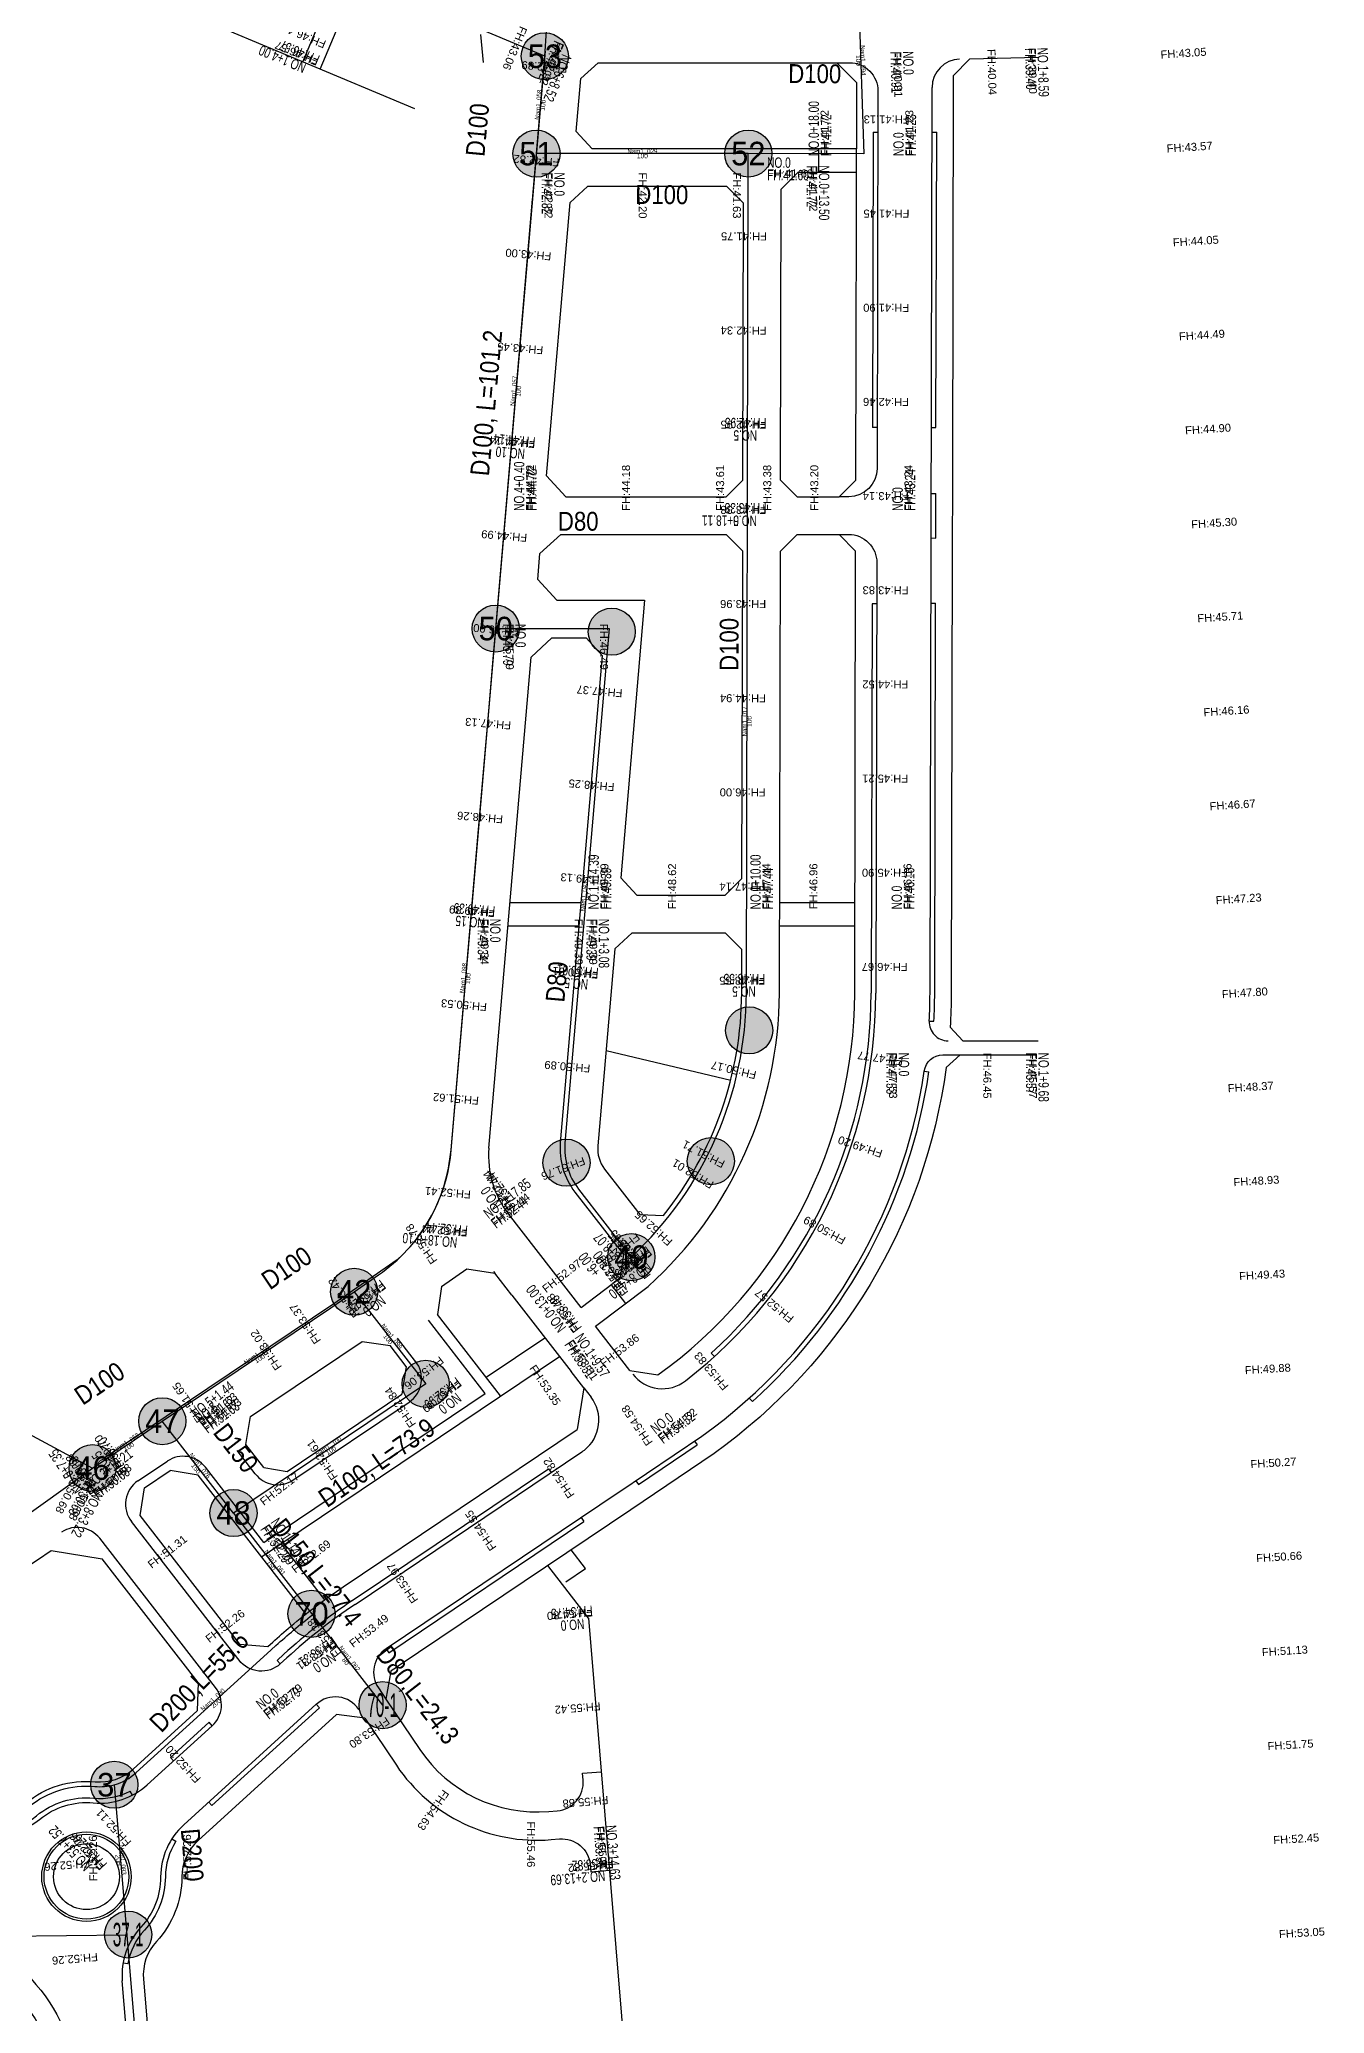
# Model space of a CAD drawing. Header units: millimetres. Extents: x 227572 to 269266, y 328772 to 443556.
# Drawn here: x 238224.8 to 238497.7, y 331862.6 to 332281.9 of the extents above; entities that cross this region are included whole.
import ezdxf
from ezdxf.enums import TextEntityAlignment as Align

# ---------------------------------------------------------------- set-up
doc = ezdxf.new("R2010")
doc.units = ezdxf.units.MM
for name, color, linetype in [('+++New_지구계(1안)', 1, 'Continuous'), ('0.보차도(중1류이상)', 5, 'Continuous'), ('0.보차도(중2류이하)', 4, 'Continuous'), ('0.식수대', 3, 'Continuous'), ('00_계획line', 7, 'Continuous'), ('L_diameter', 3, 'Continuous'), ('L_pipeline', 4, 'Continuous'), ('L_Pipes', 2, 'Continuous'), ('S-2.생활-1.격점-1.원', 250, 'Continuous'), ('S-2.생활-1.격점-2.번호', 1, 'Continuous'), ('S-2.생활-2.관로-2.제원', 7, 'Continuous'), ('도로체인계획고', 6, 'Continuous'), ('도로체인번호', 6, 'Continuous')]:
    doc.layers.add(name, color=color, linetype=linetype)
doc.layers.get('+++New_지구계(1안)').off()
doc.styles.add('HY울릉도M', font='HYWULM.TTF')
doc.styles.get("Standard").update_dxf_attribs({"font": 'arial.ttf'})

# ---------------------------------------------------------------- blocks, each defined once
blk = doc.blocks.new('남청주현도')
at = {"layer": '0.보차도(중1류이상)', "color": 8}
for p, q in [((238414.13, 332176.05), (238414.35, 332271.75)), ((238413.91, 332079.32), (238414.13, 332176.05))]:
    blk.add_line(p, q, dxfattribs=at)
at = {"layer": '0.보차도(중1류이상)', "color": 8, "ltscale": 0.3}
for p, q in [((238340.36, 331995.55), (238341.91, 331993.55)), ((238291.78, 331949.54), (238339.94, 331981.93)), ((238255.4, 331902.72), (238283.56, 331928.33)), ((238247.66, 331911.23), (238261.44, 331923.76)), ((238244.38, 331845.17), (238242.35, 331869.57))]:
    blk.add_line(p, q, dxfattribs=at)
at = {"layer": '0.보차도(중1류이상)', "color": 8, "ltscale": 0.5}
for points in [[(238394.12, 332277), (238396.85, 332277, -0.414893), (238402.85, 332270.98), (238402.66, 332190.79, -0.413553), (238396.66, 332184.81), (238394.62, 332184.81)], [(238394.59, 332176.81), (238396.62, 332176.81, -0.414861), (238402.62, 332170.79), (238402.41, 332079.35), (238402.41, 332079.35)], [(238350.76, 331998.46, 0.414225), (238361.99, 331997.04, 0.231091), (238402.41, 332079.35)]]:
    blk.add_lwpolyline(points, format="xyb", dxfattribs=at)
at = {"layer": '0.보차도(중1류이상)', "color": 8}
blk.add_lwpolyline([(238347.85, 331973.38), (238365.46, 331985.29, 0.203772), (238412.69, 332062.82, -0.372326), (238416.65, 332066.24), (238420.35, 332066.24)], format="xyb", dxfattribs=at)
at = {"layer": '0.보차도(중1류이상)', "color": 8, "ltscale": 0.3}
for points in [[(238347.86, 331973.39), (238298.38, 331940.12, 0.414214), (238296.74, 331931.79), (238298.33, 331929.43)], [(238291.78, 331949.54, 0.036536), (238277.33, 331938.22), (238275.91, 331936.92, -0.437246), (238267.14, 331937.68), (238264, 331941.73)], [(238215.42, 331900.49, 0.17046), (238224.76, 331903.89, -0.197203), (238236.19, 331907.39, 0.210558), (238247.66, 331911.23)], [(238255.4, 331902.72, 0.210558), (238250.49, 331891.66, -0.188323), (238246.3, 331881, 0.210558), (238242.35, 331869.57)], [(238166.73, 331881.93, -0.01249), (238169.93, 331881.89), (238199.02, 331880.76, -0.379075), (238232.55, 331848.69)]]:
    blk.add_lwpolyline(points, format="xyb", dxfattribs=at)
for radius in [9.5, 9, 7]:
    blk.add_circle((238234.74, 331891.71), radius, dxfattribs=at)
at = {"layer": '0.보차도(중1류이상)', "color": 8}
for centre, radius, start, end in [((238420.35, 332271.74), 6, 91.5052, 179.8672), ((238297.91, 332079.59), 116, 356.9663, 359.8685), ((238417.74, 332073.24), 4, 176.9663, 270)]:
    blk.add_arc(centre, radius, start, end, dxfattribs=at)
at = {"layer": '0.보차도(중1류이상)', "color": 8, "ltscale": 0.3}
for centre, radius, start, end in [((238335.59, 331988.65), 8, 307.8178, 37.8178), ((238334.36, 331990.23), 10, 303.9167, 307.8178), ((238257.41, 331928.2), 6, 312.2864, 37.8178), ((238287.6, 331923.89), 6, 33.9167, 132.2864)]:
    blk.add_arc(centre, radius, start, end, dxfattribs=at)
at = {"layer": '0.보차도(중2류이하)', "color": 8}
for p, q in [((238321.2, 332020.23), (238321.48, 332019.87)), ((238319.45, 331994.36), (238307.4, 332009.88)), ((238304.66, 332001.17), (238300.82, 332006.12)), ((238272.39, 331962.72), (238319.45, 331994.36)), ((238278.6, 331975.93), (238303.27, 331992.52)), ((238245.68, 331975.78), (238251.92, 331979.98)), ((238270.58, 331977.28), (238266.74, 331982.23)), ((238272.39, 331962.72), (238260, 331978.68))]:
    blk.add_line(p, q, dxfattribs=at)
at = {"layer": '0.보차도(중2류이하)', "color": 8, "ltscale": 0.5}
blk.add_line((238264, 331941.73), (238244.29, 331967.12), dxfattribs=at)
blk.add_lwpolyline([(238262.15, 331931.88), (238237.55, 331963.58, 0.394409), (238229.46, 331964.88)], format="xyb", dxfattribs=at)
at = {"layer": '0.보차도(중2류이하)', "color": 8}
for centre, start, end in [((238299.92, 331997.5), 303.9167, 37.8178), ((238255.26, 331975), 37.8178, 123.9167), ((238249.03, 331970.8), 123.9167, 217.8178), ((238275.32, 331980.96), 217.8178, 303.9167)]:
    blk.add_arc(centre, 6, start, end, dxfattribs=at)
at = {"layer": '0.식수대', "color": 8, "ltscale": 0.5}
for p, q in [((238401.83, 332262.27), (238402.83, 332262.26)), ((238414.33, 332262.24), (238415.33, 332262.24)), ((238415.18, 332199.48), (238415.33, 332262.24)), ((238402.69, 332199.51), (238401.69, 332199.51)), ((238414.18, 332199.48), (238415.18, 332199.48)), ((238414.15, 332185.48), (238415.15, 332185.48)), ((238415.13, 332176.04), (238415.15, 332185.48)), ((238414.13, 332176.05), (238415.13, 332176.04)), ((238414.1, 332162.23), (238415.1, 332162.23)), ((238414.91, 332079.32), (238415.1, 332162.23)), ((238413.75, 332073.45), (238414.75, 332073.4)), ((238412.69, 332062.82), (238413.68, 332062.67)), ((238375.52, 331993.38), (238376.19, 331992.64)), ((238363.89, 331984.23), (238364.48, 331983.42)), ((238332.85, 331978.36), (238333.41, 331977.53)), ((238351.44, 331975.81), (238351.99, 331974.98)), ((238339.82, 331967.99), (238340.38, 331967.16)), ((238298.93, 331939.29), (238340.38, 331967.16)), ((238298.38, 331940.12), (238298.93, 331939.29)), ((238275.91, 331936.92), (238275.24, 331937.66)), ((238283.56, 331928.33), (238284.23, 331927.59)), ((238261.44, 331923.76), (238260.77, 331924.5)), ((238253.25, 331916.31), (238252.57, 331917.05)), ((238260.72, 331907.56), (238261.39, 331906.82))]:
    blk.add_line(p, q, dxfattribs=at)
for points in [[(238401.83, 332262.27), (238401.68, 332199.51)], [(238402.6, 332162.07), (238401.6, 332162.08), (238401.41, 332079.35), (238401.41, 332079.35)], [(238351.99, 331974.98), (238364.48, 331983.42)], [(238291.2, 331950.36), (238332.85, 331978.36)], [(238261.39, 331906.82), (238284.23, 331927.59)], [(238252.57, 331917.05), (238260.77, 331924.5)], [(238244.49, 331909.02), (238244.02, 331909.9)], [(238252.9, 331899.77), (238253.74, 331899.23)], [(238242.53, 331873.43), (238243.52, 331873.26)]]:
    blk.add_lwpolyline(points, dxfattribs=at)
for points in [[(238368.11, 332002.18), (238367.44, 332002.92, 0.21102), (238401.41, 332079.35)], [(238376.19, 331992.64, 0.174937), (238413.68, 332062.67, 0.174937)], [(238291.22, 331950.37, 0.036536), (238276.66, 331938.95), (238275.24, 331937.66)], [(238215.41, 331901.49, 0.17046), (238224.12, 331904.66, -0.197203), (238236.28, 331908.39, 0.143798), (238244.02, 331909.9, 0.143798)], [(238253.74, 331899.23, 0.143798), (238251.49, 331891.66, -0.188323), (238247.03, 331880.32, 0.143798), (238243.52, 331873.26, 0.143798)]]:
    blk.add_lwpolyline(points, format="xyb", dxfattribs=at)
blk.add_arc((238297.91, 332079.59), 117, 356.9663, 359.8685, dxfattribs=at)
at = {"layer": '00_계획line', "color": 7}
for p, q in [((238318.43, 332283.02), (238319.02, 332277.05)), ((238338.75, 332262.36), (238339.72, 332273.62)), ((238339.72, 332273.62), (238343.4, 332277)), ((238343.4, 332277), (238394.12, 332277)), ((238394.12, 332277), (238398.35, 332272.75)), ((238398.16, 332188.34), (238398.35, 332272.75)), ((238398.32, 332258.68), (238342.13, 332258.68)), ((238390.31, 332253.68), (238390.32, 332258.66)), ((238398.32, 332253.68), (238385.84, 332253.68)), ((238370.76, 332250.68), (238341.14, 332250.68)), ((238382.16, 332188.35), (238382.3, 332250.15)), ((238324.51, 332189.91), (238329.49, 332247.98)), ((238332.48, 332189.23), (238337.46, 332247.3)), ((238374.16, 332188.34), (238374.29, 332247.14)), ((238336.53, 332184.81), (238332.48, 332189.23)), ((238370.62, 332184.81), (238374.16, 332188.34)), ((238385.69, 332184.81), (238382.16, 332188.35)), ((238394.62, 332184.81), (238398.16, 332188.34)), ((238336.53, 332184.81), (238370.62, 332184.81)), ((238385.66, 332176.81), (238394.59, 332176.81)), ((238394.59, 332176.81), (238398.12, 332173.27)), ((238330.59, 332167.23), (238331.06, 332172.75)), ((238335.48, 332176.81), (238331.06, 332172.75)), ((238335.48, 332176.81), (238370.59, 332176.81)), ((238374.13, 332173.27), (238370.59, 332176.81)), ((238373.97, 332103.69), (238374.13, 332173.27)), ((238381.91, 332079.4), (238382.13, 332173.28)), ((238382.13, 332173.28), (238385.66, 332176.81)), ((238334.65, 332162.81), (238353.29, 332162.81)), ((238333.6, 332154.81), (238340.88, 332154.81)), ((238320.23, 332046.45), (238329.18, 332150.75)), ((238373.91, 332079.42), (238373.93, 332088.62)), ((238420.9, 332069.24), (238436.91, 332069.24)), ((238420.39, 332066.24), (238436.57, 332066.24)), ((238339.8, 332012.58), (238324.36, 332032.48)), ((238310.18, 332017.07), (238315.55, 332020.79)), ((238315.55, 332020.79), (238321.48, 332019.87)), ((238325.11, 332015.2), (238321.48, 332019.87)), ((238269.55, 331989.43), (238293.32, 332005.41)), ((238319.63, 331997.79), (238332.11, 332006.18)), ((238350.18, 331999.21), (238342.86, 332008.63)), ((238271.9, 331959.68), (238335.18, 332002.22)), ((238340.36, 331995.55), (238337.7, 331998.98)), ((238277.35, 331977.8), (238301.7, 331994.17)), ((238340.36, 331995.55), (238338.93, 331986.67)), ((238268.6, 331983.5), (238269.55, 331989.43)), ((238272.41, 331978.59), (238268.6, 331983.5)), ((238247.09, 331974.33), (238252.52, 331977.97)), ((238258.44, 331977.02), (238252.52, 331977.97)), ((238281.35, 331947.51), (238258.44, 331977.02)), ((238272.41, 331978.59), (238277.35, 331977.8)), ((238246.14, 331968.4), (238247.09, 331974.33)), ((238267.31, 331941.13), (238246.14, 331968.4)), ((238227.22, 331960.96), (238238.08, 331959.22)), ((238258.46, 331932.96), (238238.08, 331959.22)), ((238285.34, 331950.53), (238276.06, 331962.47)), ((238341.39, 331946.59), (238332.7, 331957.78))]:
    blk.add_line(p, q, dxfattribs=at)
for points in [[(238280.69, 332277.16), (238288.43, 332295.6)], [(238284.38, 332275.61), (238292.11, 332294.06)], [(238422.35, 332277.79), (238436.89, 332278.17)], [(238338.75, 332262.36), (238342.13, 332258.68)], [(238382.3, 332250.15), (238385.84, 332253.68)], [(238337.46, 332247.3), (238341.14, 332250.68)], [(238370.76, 332250.68), (238374.29, 332247.14)], [(238385.69, 332184.81), (238394.62, 332184.81)], [(238397.91, 332079.36), (238398.12, 332173.27)], [(238330.59, 332167.23), (238334.65, 332162.81)], [(238353.29, 332162.81), (238348.24, 332103.84)], [(238329.18, 332150.75), (238333.6, 332154.81)], [(238340.88, 332154.81), (238344.26, 332151.12)], [(238348.24, 332103.84), (238351.62, 332100.16)], [(238370.42, 332100.16), (238373.97, 332103.69)], [(238324.71, 332098.66), (238339.76, 332098.66)], [(238351.62, 332100.16), (238370.42, 332100.16)], [(238381.95, 332098.66), (238397.95, 332098.66)], [(238324.28, 332093.66), (238339.33, 332093.66)], [(238381.94, 332093.66), (238397.94, 332093.66)], [(238346.94, 332088.78), (238350.63, 332092.16)], [(238350.63, 332092.16), (238370.4, 332092.16)], [(238370.4, 332092.16), (238373.93, 332088.62)], [(238345.09, 332067.21), (238371.57, 332060.87)], [(238352.31, 332032.34), (238357.31, 332032.18)], [(238348.78, 332023.84), (238348.12, 332018.89)], [(238339.8, 332012.58), (238348.12, 332018.89)], [(238310.18, 332017.07), (238309.27, 332011.14)], [(238325.11, 332015.2), (238337.7, 331998.98)], [(238342.86, 332008.63), (238354.03, 332017.08)], [(238346.18, 332017.41), (238349.24, 332013.46)], [(238322.7, 331993.83), (238309.27, 332011.14)], [(238293.31, 332005.41), (238299.24, 332004.5)], [(238302.65, 332000.1), (238299.24, 332004.5)], [(238302.65, 332000.1), (238301.7, 331994.17)], [(238350.18, 331999.21), (238356.1, 331998.27)], [(238336.55, 331954.34), (238340.77, 331957.18), (238337.69, 331961.13)], [(238267.31, 331941.13), (238273.29, 331940.62)], [(238258.46, 331932.96), (238258.27, 331926.96)], [(238258.27, 331926.96), (238244.63, 331914.56)], [(238340.11, 331913.68), (238344.09, 331914.01)], [(238341.84, 331892.75), (238345.83, 331893.09)]]:
    blk.add_lwpolyline(points, dxfattribs=at)
for points in [[(238304.47, 332267.18), (238256.48, 332287.32, 0.099635), (238245.65, 332289.5), (238234.61, 332289.5)], [(238332.19, 332279.42), (238332.19, 332279.42), (238312.16, 332046.05, -0.18669), (238300.76, 332022.72), (238287.08, 332013.26), (238238.51, 331980.61), (238237.93, 331980.97)], [(238422.35, 332277.79), (238418.86, 332274.21), (238418.66, 332188.29), (238418.62, 332173.22), (238418.41, 332079.31, -0.014814), (238418.18, 332072.18), (238420.9, 332069.24)], [(238356.1, 331998.27, 0.24138), (238397.91, 332079.36), (238398.12, 332173.27)], [(238344.26, 332151.12), (238335.38, 332047.6, 0.188596), (238338.48, 332037.12), (238348.78, 332023.84)], [(238346.94, 332088.78), (238343.35, 332046.91, 0.188596), (238344.8, 332042.02), (238352.31, 332032.34)], [(238420.35, 332066.24), (238417.34, 332063.59, -0.207001), (238368.03, 331981.6), (238350.37, 331969.66), (238300.7, 331936.26), (238300.7, 331936.26, 0.003704), (238299.36, 331935.34), (238298.33, 331929.43)], [(238273.29, 331940.62), (238274.31, 331941.54, -0.009634), (238278.08, 331944.85, -0.026893), (238289.27, 331953.27), (238338.93, 331986.67)], [(238147.14, 331964.97), (238201.96, 331954.46, 0.197835), (238224.35, 331959.03), (238227.22, 331960.96)], [(238341.39, 331946.59), (238354.22, 331792.05, -0.103459), (238351.71, 331771.73), (238350.54, 331768.31, 0.103459), (238347.92, 331747.18), (238350.97, 331710.41, 0.285738), (238361.69, 331695.99), (238422.62, 331672.04, -0.210163), (238452.36, 331641.76), (238461.27, 331605.09), (238469.78, 331537.48)], [(238298.33, 331929.43), (238305.54, 331918.72, 0.271844), (238332.92, 331905.56), (238334.75, 331905.71, 0.414214), (238340.23, 331912.19), (238340.11, 331913.68)], [(238293.83, 331925.38), (238287.88, 331926.18), (238258.43, 331899.39, 0.210558), (238254.99, 331891.65, -0.188323), (238249.6, 331877.94, 0.210558), (238246.84, 331869.94), (238248.88, 331845.36)], [(238293.83, 331925.38), (238300.56, 331915.37, 0.271844), (238333.41, 331899.58), (238335.24, 331899.73, -0.414214), (238341.72, 331894.25), (238341.84, 331892.75)], [(238215.37, 331904.99, 0.17046), (238221.9, 331907.37, -0.197203), (238236.6, 331911.87, 0.210558), (238244.63, 331914.56, 0.210558)], [(238166.78, 331877.43, -0.01249), (238169.75, 331877.39), (238198.84, 331876.27, -0.379075), (238228.06, 331848.32)]]:
    blk.add_lwpolyline(points, format="xyb", dxfattribs=at)
for centre, radius, start, end in [((238297.91, 332079.59), 84, 311.9164, 359.8685), ((238297.91, 332079.59), 76, 321.4047, 359.8685), ((238340.15, 332044.74), 20, 175.0965, 217.8178)]:
    blk.add_arc(centre, radius, start, end, dxfattribs=at)
blk = doc.blocks.new('격점-생활')
at = {"layer": 'S-2.생활-1.격점-1.원'}
h = blk.add_hatch(color=250, dxfattribs=at)
h.dxf.hatch_style = 1
edge = h.paths.add_edge_path()
edge.add_arc((237637.68, 330904.87), 9, 0, 360)
blk.add_circle((237637.68, 330904.87), 9, dxfattribs=at)

msp = doc.modelspace()

# ---------------------------------------------------------------- linework, layer by layer
at = {"layer": 'L_pipeline'}
for points in [[(238332.1, 332278.37), (238333.19, 332294.6), (238333.19, 332304.32)], [(238380.76, 332304.32), (238398.31, 332304.32), (238398.81, 332289.35), (238399.85, 332257.64), (238375.32, 332257.7)], [(238332.1, 332278.37), (238295.16, 332293.87)], [(238330.32, 332257.69), (238332.1, 332278.37)], [(238321.67, 332156.81), (238330.32, 332257.69)], [(238375.32, 332257.7), (238330.32, 332257.69)], [(238250.84, 331988.45), (238259.2, 331994.07), (238286.64, 332012.52), (238291.61, 332015.95)], [(238291.61, 332015.95), (238306.79, 331996.39)], [(238306.79, 331996.39), (238265.98, 331968.95)], [(238236.03, 331978.49), (238250.84, 331988.45)], [(238265.98, 331968.95), (238250.84, 331988.45)], [(238265.98, 331968.95), (238282.75, 331947.34)], [(238282.75, 331947.34), (238297.65, 331928.15)], [(238240.65, 331911.24), (238243.3, 331879.3)], [(238243.3, 331879.3), (238255.63, 331730.86)]]:
    msp.add_lwpolyline(points, dxfattribs=at)
for points in [[(238350.46, 332023.31, 0.207236), (238374.91, 332079.42), (238375.32, 332257.7)], [(238291.61, 332015.95), (238296.77, 332019.52, 0.112921), (238307.61, 332031.36, 0.108076), (238312.17, 332046.06), (238317.86, 332112.47), (238318.99, 332125.54), (238320.17, 332139.35), (238321.04, 332149.53), (238321.67, 332156.81)], [(238321.67, 332156.81), (238345.76, 332156.81), (238336.38, 332047.52, 0.188596), (238339.27, 332037.74), (238350.46, 332023.31)], [(238089.16, 332033.94), (238140.88, 332024.36, -0.077778), (238169.47, 332014.3), (238236.03, 331978.49)], [(238135.83, 331976.3), (238203.66, 331963.3, 0.197835), (238219.33, 331966.5), (238236.03, 331978.49)], [(238240.65, 331911.24, 0.11736), (238245.31, 331913.82), (238258.94, 331926.22), (238273.96, 331939.88), (238274.98, 331940.8, -0.009634), (238278.73, 331944.08, -0.010011), (238282.75, 331947.34)], [(238065.45, 331910.45, 0.046475), (238153.27, 331903.28), (238193.36, 331903.74), (238215.41, 331903.99), (238215.38, 331903.99, 0.17046), (238222.54, 331906.59, -0.197203), (238236.51, 331910.87, 0.090951), (238240.65, 331911.24, 0.090951)], [(238243.3, 331879.3), (238153.56, 331878.28, -0.044153), (238065.68, 331885.05)]]:
    msp.add_lwpolyline(points, format="xyb", dxfattribs=at)

# ---------------------------------------------------------------- block references
at = {"layer": '+++New_지구계(1안)'}
msp.add_blockref('남청주현도', (0, 0), dxfattribs=at)
at = {"layer": 'S-2.생활-1.격점-1.원', "xscale": 0.5555555555620231, "yscale": 0.5555555555620231, "zscale": 0.5555555555620231}
for p in [(106311.16, 148442.33), (106309.39, 148421.65), (106354.39, 148421.66), (106300.73, 148320.77), (106325.38, 148320.1), (106354.56, 148235.43), (106315.76, 148207.32), (106346.43, 148207.65), (106329.54, 148187.26), (106270.67, 148179.91), (106285.86, 148160.35), (106229.91, 148152.41), (106215.1, 148142.45), (106245.04, 148132.91), (106261.6, 148111.5), (106276.71, 148092.11), (106219.71, 148075.2), (106222.66, 148043.37, -105.48)]:
    msp.add_blockref('격점-생활', p, dxfattribs=at)

# ---------------------------------------------------------------- texts
at = {"layer": 'L_diameter', "width": 0.8}
for s, rotation, p in [('100', 271.8684, (238399.2, 332277.49)), ('100', 85.0965, (238331.21, 332268.03)), ('100', 0.0175, (238352.82, 332257.69)), ('100', 85.0965, (238326, 332207.25)), ('100', 89.8685, (238375.04, 332137.09)), ('80', 85.0965, (238340.87, 332099.87)), ('100', 85.0965, (238315.29, 332082.52)), ('100', 307.8178, (238299.2, 332006.17)), ('100', 33.9167, (238271.25, 332002.17)), ('100', 33.9167, (238243.44, 331983.47)), ('100', 33.9167, (238286.39, 331982.67)), ('150', 307.8178, (238258.41, 331978.7)), ('150', 307.8178, (238274.37, 331958.14)), ('80', 307.8178, (238290.2, 331937.74)), ('200', 42.2864, (238261.91, 331928.92)), ('200', 274.7488, (238241.97, 331895.27))]:
    msp.add_text(s, height=1, rotation=rotation, dxfattribs=at).set_placement(p, align=Align.TOP_CENTER)
at = {"layer": 'L_Pipes', "width": 0.75}
for s, rotation, p in [('Nam1_094', 271.8684, (238399.2, 332277.49)), ('Nam1_058', 85.0965, (238331.21, 332268.03)), ('Nam1_029', 0.0175, (238352.82, 332257.69)), ('Nam1_057', 85.0965, (238326, 332207.25)), ('Nam1_017', 89.8685, (238375.04, 332137.09)), ('Nam1_043', 85.0965, (238340.87, 332099.87)), ('Nam1_098', 85.0965, (238315.29, 332082.52)), ('Nam1_099', 307.8178, (238299.2, 332006.17)), ('Nam1_097', 33.9167, (238271.25, 332002.17)), ('Nam1_056', 33.9167, (238243.44, 331983.47)), ('Nam1_100', 33.9167, (238286.39, 331982.67)), ('Nam1_076', 307.8178, (238258.41, 331978.7)), ('Nam1_061', 307.8178, (238274.37, 331958.14)), ('Nam1_062', 307.8178, (238290.2, 331937.74)), ('Nam1_080', 42.2864, (238261.91, 331928.92)), ('Nam1_083', 274.7488, (238241.97, 331895.27))]:
    msp.add_text(s, height=1, rotation=rotation, dxfattribs=at).set_placement(p, align=Align.CENTER)
at = {"layer": 'S-2.생활-1.격점-2.번호', "color": 7, "true_color": 0xffffff, "style": 'HY울릉도M'}
for s, p in [('53', (238332.1, 332278.37)), ('51', (238330.32, 332257.69)), ('52', (238375.32, 332257.7)), ('50', (238321.67, 332156.81)), ('49', (238350.47, 332023.3)), ('42', (238291.61, 332015.95)), ('47', (238250.84, 331988.45)), ('46', (238236.03, 331978.49)), ('48', (238265.98, 331968.95)), ('70', (238282.54, 331947.55)), ('37', (238240.65, 331911.24))]:
    msp.add_text(s, height=5, dxfattribs=at).set_placement(p, align=Align.MIDDLE_CENTER)
at = {"layer": 'S-2.생활-1.격점-2.번호', "color": 7, "true_color": 0xffffff, "style": 'HY울릉도M', "width": 0.5}
for s, p in [('70-1', (238297.65, 331928.15)), ('37-1', (238243.59, 331879.41, -105.48))]:
    msp.add_text(s, height=5, dxfattribs=at).set_placement(p, align=Align.MIDDLE_CENTER)
at = {"layer": 'S-2.생활-2.관로-2.제원', "color": 7, "style": 'HY울릉도M', "width": 0.9}
for s, rotation, p in [('D100', 359.617, (238389.42, 332272.66, 69)), ('D100', 84.7135, (238319.77, 332262.55, 69)), ('D100', 359.617, (238356.93, 332246.98, 69)), ('D100, L=101.2', 84.7135, (238321.64, 332204.54, 69)), ('D100', 89.8685, (238373.24, 332153.44, 69)), ('D80', 85.0965, (238336.6, 332081.62, 69)), ('D100', 34.0086, (238278.36, 332019.36, 13.23)), ('D100', 33.9167, (238238.61, 331994.84, 69)), ('D150', 307.8178, (238264.9, 331981.55, 69)), ('D100, L=73.9', 34.5683, (238297.51, 331978.02, 69)), ('D150,L=27.4', 307.7373, (238282.03, 331955.11, 69)), ('D200,L=55.6', 45.7874, (238260.06, 331931.81, 69)), ('D80,L=24.3', 307.7373, (238303.55, 331929.12, 69)), ('D200', 274.7488, (238255.23, 331896.15))]:
    msp.add_text(s, height=4, rotation=rotation, dxfattribs=at).set_placement(p, align=Align.CENTER)
msp.add_text('D80', height=4, dxfattribs=at).set_placement((238339.19, 332177.6, 69), align=Align.CENTER)
at = {"layer": '도로체인계획고'}
for s, rotation, p in [('FH:46.41', 157.2405, (238285.79, 332281.57)), ('FH:43.06', 247.2399, (238326.84, 332284.91)), ('FH:46.57', 157.2405, (238284.24, 332277.88)), ('FH:42.92', 247.2399, (238334.69, 332281.62)), ('FH:40.91', 271.5052, (238406.1, 332279.37)), ('FH:40.04', 271.5052, (238426.1, 332279.89)), ('FH:39.40', 271.5052, (238434.68, 332280.12)), ('FH:43.05', 3.7347, (238462.93, 332277.86)), ('FH:42.89', 175.0965, (238336.96, 332276.54)), ('FH:41.72', 90, (238392.36, 332257.18)), ('FH:41.13', 179.8672, (238409.59, 332265.78)), ('FH:41.23', 90, (238410.36, 332257.18)), ('FH:42.82', 175.0965, (238335.25, 332256.62)), ('FH:43.57', 3.7347, (238464.23, 332257.91)), ('FH:42.82', 270, (238332.04, 332253.68)), ('FH:42.20', 270, (238352.04, 332253.68)), ('FH:41.63', 270, (238372.04, 332253.68)), ('FH:41.60', 359.8685, (238379.31, 332252.64)), ('FH:41.72', 270, (238388.28, 332255.18)), ('FH:41.45', 179.8672, (238409.54, 332245.78)), ('FH:41.75', 179.8685, (238379.28, 332240.95)), ('FH:44.05', 3.7347, (238465.54, 332237.95)), ('FH:43.00', 175.0965, (238333.54, 332236.69)), ('FH:41.90', 179.8672, (238409.49, 332225.78)), ('FH:42.34', 179.8685, (238379.23, 332220.95)), ('FH:44.49', 3.7347, (238466.84, 332217.99)), ('FH:43.45', 175.0965, (238331.83, 332216.76)), ('FH:42.46', 179.8672, (238409.45, 332205.78)), ('FH:42.95', 179.8685, (238379.19, 332200.95)), ('FH:44.90', 3.7347, (238468.14, 332198.03)), ('FH:44.14', 175.0965, (238330.12, 332196.84)), ('FH:44.72', 89.9978, (238329.78, 332181.81)), ('FH:44.72', 89.9978, (238330.18, 332181.81)), ('FH:44.18', 89.9978, (238350.18, 332181.81)), ('FH:43.61', 89.9978, (238370.18, 332181.81)), ('FH:43.38', 90, (238380.18, 332181.81)), ('FH:43.20', 89.9978, (238390.18, 332181.81)), ('FH:43.24', 89.9978, (238410.18, 332181.81)), ('FH:43.14', 179.8685, (238409.4, 332185.78)), ('FH:43.38', 179.8685, (238379.15, 332182.85)), ('FH:43.38', 179.8685, (238379.15, 332182.85)), ('FH:44.99', 175.0965, (238328.41, 332176.91)), ('FH:45.30', 3.7347, (238469.44, 332178.08)), ('FH:43.83', 179.8697, (238409.36, 332165.78)), ('FH:43.96', 179.8685, (238379.1, 332162.85)), ('FH:45.71', 3.7347, (238470.75, 332158.12)), ('FH:46.00', 175.0965, (238326.7, 332156.98)), ('FH:45.79', 270.0035, (238323.81, 332157.81)), ('FH:46.49', 270.0035, (238343.81, 332157.81)), ('FH:47.37', 175.0965, (238348.66, 332143.9)), ('FH:44.52', 179.8697, (238409.31, 332145.78)), ('FH:44.94', 179.8685, (238379.06, 332142.85)), ('FH:46.16', 3.7347, (238472.05, 332138.16)), ('FH:47.13', 175.0965, (238324.99, 332137.05)), ('FH:48.25', 175.0965, (238346.95, 332123.97)), ('FH:46.00', 179.8685, (238379.01, 332122.85)), ('FH:45.21', 179.8697, (238409.27, 332125.78)), ('FH:46.67', 3.7347, (238473.35, 332118.2)), ('FH:48.26', 175.0965, (238323.28, 332117.13)), ('FH:49.39', 90, (238345.6, 332097.16)), ('FH:48.62', 90, (238359.99, 332097.16)), ('FH:47.44', 90, (238379.99, 332097.16)), ('FH:47.44', 90, (238379.99, 332097.16)), ('FH:46.96', 90, (238389.99, 332097.16)), ('FH:45.90', 179.8697, (238409.22, 332105.78)), ('FH:46.16', 90, (238409.99, 332097.16)), ('FH:49.13', 175.0965, (238345.24, 332104.05)), ('FH:47.14', 179.8685, (238378.96, 332102.85)), ('FH:49.39', 175.0965, (238321.57, 332097.2)), ('FH:47.23', 3.7347, (238474.65, 332098.25)), ('FH:49.34', 270, (238318.44, 332095.16)), ('FH:49.39', 270, (238338.44, 332095.16)), ('FH:49.39', 270, (238341.52, 332095.16)), ('FH:50.01', 175.0965, (238343.53, 332084.12)), ('FH:46.67', 179.8697, (238409.17, 332085.78)), ('FH:48.55', 179.8685, (238378.92, 332082.85)), ('FH:47.80', 3.7347, (238475.96, 332078.29)), ('FH:50.53', 175.0965, (238319.86, 332077.27)), ('FH:50.89', 175.0965, (238341.82, 332064.19)), ('FH:50.17', 166.548, (238377.16, 332062.73)), ('FH:47.77', 171.7654, (238408.31, 332065.68)), ('FH:47.53', 270, (238405.23, 332066.74)), ('FH:46.45', 270, (238425.23, 332066.74)), ('FH:45.57', 270, (238434.91, 332066.74)), ('FH:48.37', 3.4637, (238477.2, 332058.32)), ('FH:51.62', 175.0965, (238318.15, 332057.35)), ('FH:51.71', 152.2241, (238370.53, 332043.65)), ('FH:49.20', 161.3716, (238403.98, 332045.99)), ('FH:51.76', 200.8933, (238340.26, 332044.65)), ('FH:52.01', 148.6431, (238368.14, 332039.18)), ('FH:52.44', 124.6527, (238325.8, 332033.95)), ('FH:48.93', 3.4637, (238478.41, 332038.36)), ('FH:52.41', 175.0965, (238316.44, 332037.42)), ('FH:52.44', 37.8178, (238321.43, 332029.73)), ('FH:52.78', 124.6527, (238309.35, 332022.57)), ('FH:52.44', 175.0965, (238315.75, 332029.35)), ('FH:52.65', 137.9001, (238359.38, 332026.8)), ('FH:50.89', 150.9778, (238396.18, 332027.4)), ('FH:52.64', 217.8178, (238351.45, 332028.56)), ('FH:52.65', 132.1217, (238353.75, 332020.88)), ('FH:52.65', 127.1359, (238354.72, 332019.49)), ('FH:52.97', 37.8178, (238332.37, 332015.63)), ('FH:52.80', 127.1359, (238349.94, 332015.87)), ('FH:52.80', 127.1359, (238349.94, 332015.87)), ('FH:52.65', 217.8178, (238354.02, 332025.25)), ('FH:53.42', 124.6527, (238292.89, 332011.2)), ('FH:53.22', 217.8178, (238297.5, 332018.15)), ('FH:49.43', 3.4637, (238479.62, 332018.4)), ('FH:53.48', 127.1359, (238339.58, 332008.02)), ('FH:52.57', 140.584, (238385.15, 332010.53)), ('FH:53.37', 123.9167, (238284.61, 332005.58)), ('FH:53.02', 123.9167, (238276.31, 332000)), ('FH:53.51', 303.9167, (238336.67, 332005.03)), ('FH:53.86', 37.8178, (238344.63, 331999.83)), ('FH:53.06', 217.8178, (238309.77, 332002.35)), ('FH:53.83', 130.1902, (238371.26, 331995.92)), ('FH:49.88', 3.4637, (238480.83, 331998.43)), ('FH:51.65', 123.9167, (238259.72, 331988.84)), ('FH:52.99', 217.8178, (238313.56, 331997.45)), ('FH:53.35', 303.9167, (238328.73, 331999.69)), ('FH:51.63', 37.8178, (238259.27, 331987.37)), ('FH:51.63', 37.8178, (238260.15, 331986.23)), ('FH:52.84', 123.9167, (238304.82, 331987.83)), ('FH:54.58', 123.9167, (238355.1, 331983.98)), ('FH:54.52', 37.8178, (238356.9, 331984.03)), ('FH:50.70', 123.9167, (238243.12, 331977.68)), ('FH:52.61', 123.9167, (238288.22, 331976.67)), ('FH:50.68', 123.9167, (238237.02, 331973.58)), ('FH:50.68', 123.9167, (238237.02, 331973.58)), ('FH:54.82', 123.9167, (238338.5, 331972.82)), ('FH:50.27', 3.4637, (238482.03, 331978.47)), ('FH:50.68', 241.7166, (238232.66, 331978.02)), ('FH:50.68', 241.7166, (238235.5, 331976.5)), ('FH:50.68', 37.8178, (238236.81, 331972.27)), ('FH:52.17', 37.8178, (238272.42, 331970.43)), ('FH:54.55', 123.9167, (238321.91, 331961.66)), ('FH:51.31', 37.8178, (238248.59, 331957.09)), ('FH:52.29', 303.9167, (238272.07, 331965.81)), ('FH:52.69', 37.8178, (238279.12, 331956.08)), ('FH:50.66', 3.4637, (238483.24, 331958.51)), ('FH:53.97', 123.9167, (238305.31, 331950.51)), ('FH:52.26', 37.8178, (238260.85, 331941.29)), ('FH:53.38', 128.8209, (238288.93, 331939.18)), ('FH:53.49', 37.8178, (238291.39, 331940.28)), ('FH:54.80', 184.7488, (238342.21, 331948.71)), ('FH:53.31', 213.9167, (238287.25, 331942.33)), ('FH:51.13', 3.4637, (238484.45, 331938.54)), ('FH:52.79', 37.8178, (238273.12, 331925.5)), ('FH:53.80', 213.9167, (238298.41, 331925.73)), ('FH:55.42', 184.7488, (238343.87, 331928.78)), ('FH:52.20', 132.2864, (238259.16, 331912.56)), ('FH:51.75', 3.4637, (238485.66, 331918.58)), ('FH:54.63', 235.1745, (238310.48, 331910.35)), ('FH:55.88', 184.7488, (238345.53, 331908.85)), ('FH:52.11', 132.2864, (238244.37, 331899.11)), ('FH:52.26', 132.2864, (238238.8, 331894.05)), ('FH:52.26', 90.653, (238237.05, 331890.73)), ('FH:52.26', 90.653, (238257.05, 331890.96)), ('FH:55.46', 269.8992, (238328.34, 331903.46)), ('FH:55.90', 274.7488, (238343.01, 331902.38)), ('FH:52.45', 3.4637, (238486.87, 331898.62)), ('FH:52.26', 184.7488, (238235.44, 331895.43)), ('FH:55.82', 184.7488, (238346.66, 331895.2)), ('FH:53.05', 3.4637, (238488.08, 331878.65)), ('FH:52.26', 184.7488, (238237.09, 331875.5))]:
    msp.add_text(s, height=1.7, rotation=rotation, dxfattribs=at).set_placement(p)
at = {"layer": '도로체인계획고', "color": 250, "width": 0.7}
for s, rotation, p in [('FH:42.92', 247.2399, (238334.14, 332281.85)), ('FH:46.57', 157.2405, (238284.48, 332278.44)), ('FH:40.91', 271.5052, (238405.5, 332279.35)), ('FH:39.40', 271.5052, (238434.08, 332280.1)), ('FH:41.72', 90, (238392.96, 332257.18)), ('FH:41.23', 90, (238410.96, 332257.18)), ('FH:42.82', 270, (238331.44, 332253.68)), ('FH:41.60', 359.8685, (238379.31, 332252.04)), ('FH:41.72', 270, (238387.68, 332255.18)), ('FH:44.14', 175.0965, (238330.17, 332197.43)), ('FH:42.95', 179.8685, (238379.19, 332201.55)), ('FH:44.72', 89.9978, (238330.38, 332181.81)), ('FH:43.24', 89.9978, (238410.78, 332181.81)), ('FH:43.38', 179.8685, (238379.15, 332183.45)), ('FH:43.38', 179.8685, (238379.15, 332183.45)), ('FH:45.79', 270.0035, (238323.21, 332157.81)), ('FH:49.39', 90, (238346.2, 332097.16)), ('FH:47.44', 90, (238380.59, 332097.16)), ('FH:47.44', 90, (238380.59, 332097.16)), ('FH:46.16', 90, (238410.59, 332097.16)), ('FH:49.39', 175.0965, (238321.62, 332097.8)), ('FH:49.34', 270, (238317.84, 332095.16)), ('FH:49.39', 270, (238340.92, 332095.16)), ('FH:50.01', 175.0965, (238343.58, 332084.72)), ('FH:48.55', 179.8685, (238378.92, 332083.45)), ('FH:47.53', 270, (238404.63, 332066.74)), ('FH:45.57', 270, (238434.31, 332066.74)), ('FH:52.44', 124.6527, (238326.29, 332034.29)), ('FH:52.44', 37.8178, (238321.79, 332029.26)), ('FH:52.44', 175.0965, (238315.8, 332029.95)), ('FH:52.65', 132.1217, (238352.89, 332022.76)), ('FH:52.80', 127.1359, (238349.21, 332017.83)), ('FH:52.65', 217.8178, (238353.65, 332025.72)), ('FH:53.22', 217.8178, (238297.13, 332018.62)), ('FH:53.48', 127.1359, (238340.05, 332008.39)), ('FH:53.51', 303.9167, (238336.17, 332004.7)), ('FH:52.99', 217.8178, (238313.2, 331997.93)), ('FH:51.63', 37.8178, (238259.64, 331986.9)), ('FH:51.63', 37.8178, (238260.52, 331985.76)), ('FH:54.52', 37.8178, (238357.27, 331983.55)), ('FH:50.70', 123.9167, (238243.62, 331978.01)), ('FH:50.68', 123.9167, (238237.52, 331973.91)), ('FH:50.68', 123.9167, (238237.52, 331973.91)), ('FH:50.68', 241.7166, (238234.97, 331976.78)), ('FH:50.68', 37.8178, (238237.18, 331971.8)), ('FH:52.29', 303.9167, (238271.57, 331965.48)), ('FH:54.75', 184.7488, (238342.16, 331949.31)), ('FH:53.31', 213.9167, (238286.92, 331942.83)), ('FH:52.79', 37.8178, (238273.48, 331925.02)), ('FH:52.26', 132.2864, (238239.25, 331894.45)), ('FH:55.90', 274.7488, (238342.41, 331902.33)), ('FH:55.90', 274.7488, (238342.41, 331902.33)), ('FH:55.82', 184.7488, (238346.61, 331895.8))]:
    msp.add_text(s, height=2.2, rotation=rotation, dxfattribs=at).set_placement(p)
at = {"layer": '도로체인번호', "color": 250, "width": 0.7}
for s, rotation, p in [('NO.1+4.00', 157.2405, (238281.61, 332276.77)), ('NO.6+8.52', 247.2399, (238335.8, 332278.98)), ('NO.0', 271.5052, (238408.14, 332279.42)), ('NO.1+8.59', 271.5052, (238436.72, 332280.17)), ('NO.0+18.00', 90, (238390.32, 332257.18)), ('NO.0', 90, (238408.32, 332257.18)), ('NO.0', 359.8685, (238379.31, 332254.68)), ('NO.0', 270, (238334.08, 332253.68)), ('NO.0+13.50', 270, (238390.32, 332255.18)), ('NO.5', 179.8685, (238377.18, 332198.92)), ('NO.10', 175.0965, (238327.95, 332194.97)), ('NO.4+0.40', 89.9978, (238327.74, 332181.81)), ('NO.0', 89.9978, (238408.14, 332181.81)), ('NO.5+18.11', 179.8685, (238377.14, 332180.81)), ('NO.0', 179.8685, (238377.14, 332180.81)), ('NO.0', 270.0035, (238325.85, 332157.81)), ('NO.1+14.39', 90, (238343.56, 332097.16)), ('NO.1+10.00', 90, (238377.95, 332097.16)), ('NO.0', 90, (238377.95, 332097.16)), ('NO.0', 90, (238407.95, 332097.16)), ('NO.15', 175.0965, (238319.4, 332095.34)), ('NO.0', 270, (238320.48, 332095.16)), ('NO.1+3.08', 270, (238343.56, 332095.16)), ('NO.5', 175.0965, (238341.37, 332082.26)), ('NO.5', 179.8685, (238376.91, 332080.81)), ('NO.0', 270, (238407.27, 332066.74)), ('NO.1+9.68', 270, (238436.95, 332066.74)), ('NO.2+17.85', 37.8178, (238320.17, 332031.34)), ('NO.0', 124.6527, (238322.98, 332034.43)), ('NO.18+8.10', 175.0965, (238313.58, 332027.49)), ('NO.8+8.07', 132.1217, (238350.9, 332020.99)), ('NO.0+6.00', 127.1359, (238347.11, 332016.23)), ('NO.8+4.20', 217.8178, (238353.69, 332022.41)), ('NO.0', 127.1359, (238347.11, 332016.23)), ('NO.0', 217.8178, (238297.17, 332015.31)), ('NO.0+13.00', 127.1359, (238336.74, 332008.39)), ('NO.1+9.57', 303.9167, (238338.36, 332006.17)), ('NO.5+1.44', 37.8178, (238258.02, 331988.98)), ('NO.5', 37.8178, (238258.9, 331987.84)), ('NO.0', 217.8178, (238313.24, 331994.62)), ('NO.0', 37.8178, (238355.65, 331985.64)), ('NO.5+7.35', 123.9167, (238234.21, 331974.1)), ('NO.2+19.21', 37.8178, (238235.56, 331973.88)), ('NO.5', 123.9167, (238240.31, 331978.2)), ('NO.0', 123.9167, (238234.21, 331974.1)), ('NO.8+3.22', 241.7166, (238236.35, 331973.77)), ('NO.1+14.58', 303.9167, (238273.76, 331966.95)), ('NO.0', 184.7488, (238340.39, 331946.51)), ('NO.0', 213.9167, (238286.73, 331939.52)), ('NO.0', 37.8178, (238271.86, 331927.11)), ('NO.53+7.52', 132.2864, (238235.95, 331894.16)), ('NO.3+14.63', 274.7488, (238345.04, 331902.55)), ('NO.3+14.63', 274.7488, (238345.04, 331902.55)), ('NO.2+13.69', 184.7488, (238344.83, 331893))]:
    msp.add_text(s, height=2.2, rotation=rotation, dxfattribs=at).set_placement(p)

doc.saveas('drawing.dxf')
